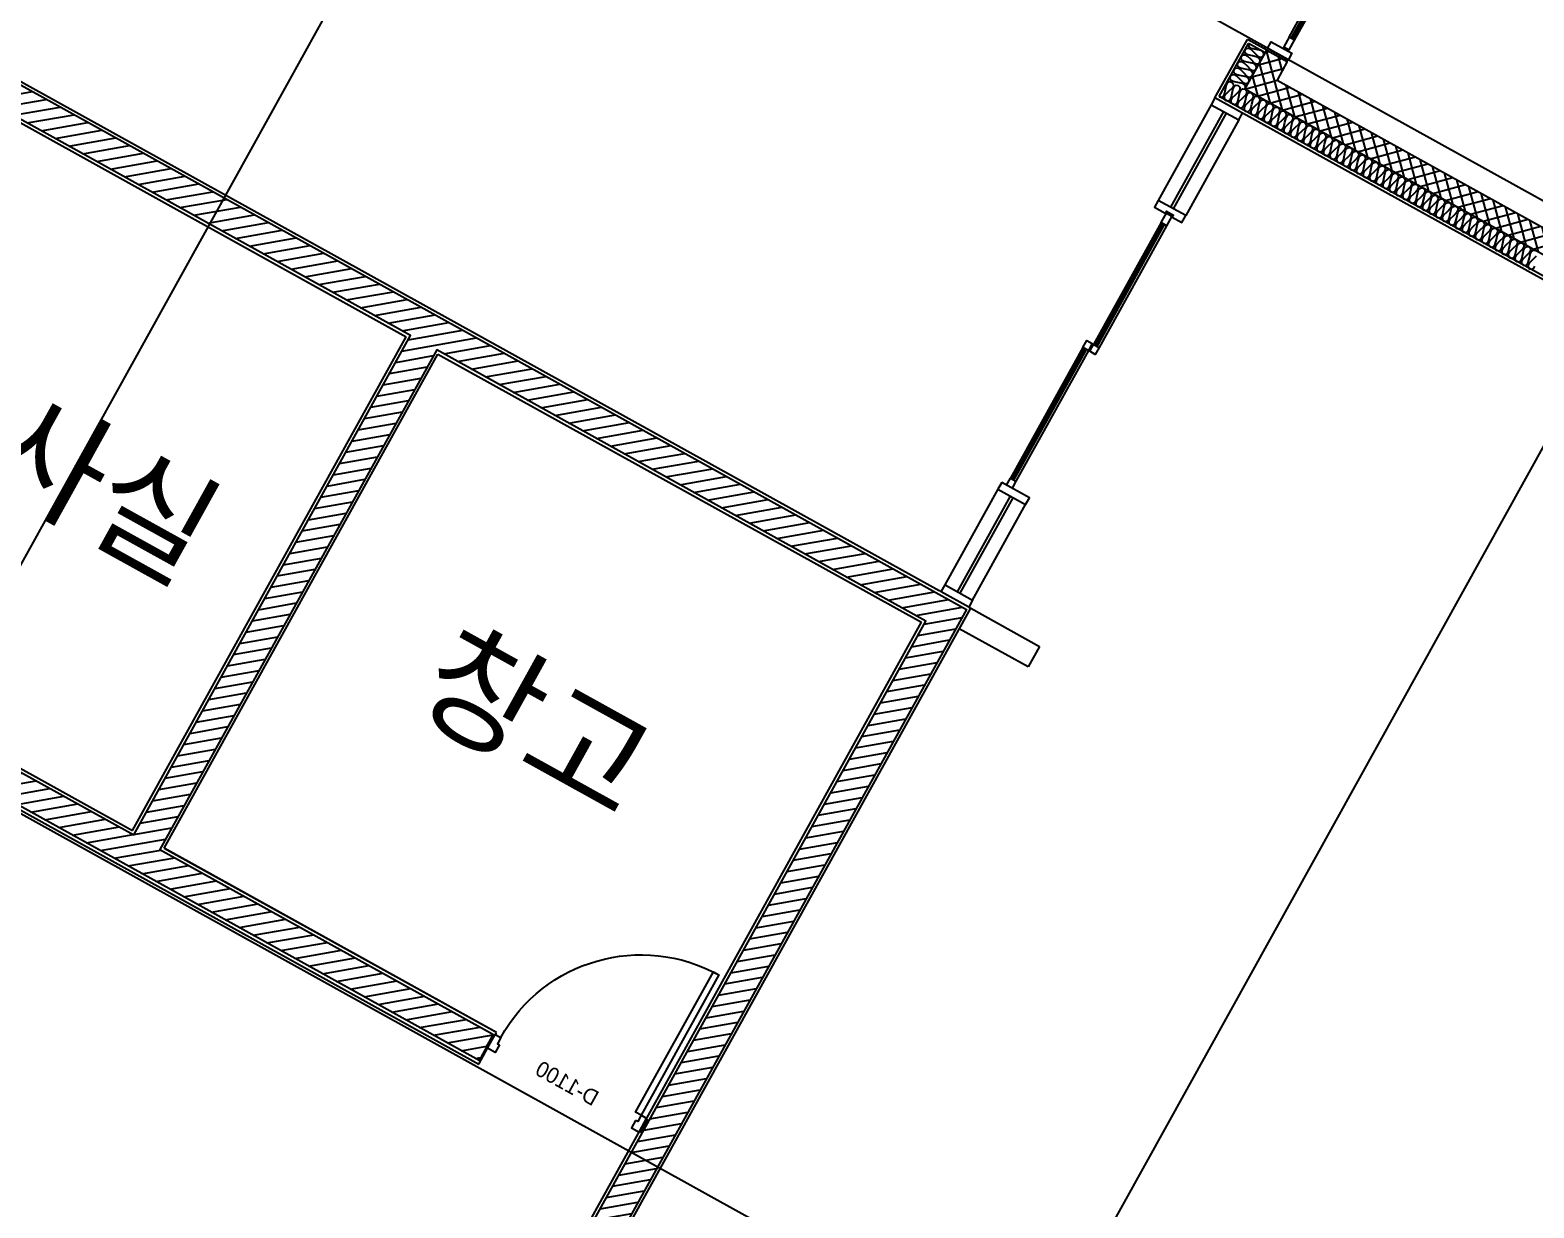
# Model space of a CAD drawing. Header units: millimetres. Extents: x -21000 to 567700, y 435000 to 850800.
# Drawn here: x 271770 to 281329, y 597867 to 605354 of the extents above; entities that cross this region are included whole.
import ezdxf
from ezdxf.enums import TextEntityAlignment as Align
from ezdxf.xclip import XClip

# ---------------------------------------------------------------- set-up
doc = ezdxf.new("R2010")
doc.units = ezdxf.units.MM
doc.header["$LTSCALE"] = 700
doc.header["$XCLIPFRAME"] = 2
doc.linetypes.add('AB_Pbase$0$주차장기둥$0$CEN', pattern=[62, 60, -1, 0, -1])
doc.layers.get('0').update_dxf_attribs({"color": 2})
doc.layers.add('AB_Pbase$0$DEFPOINT', color=247, linetype='Continuous', plot=False)
doc.layers.add('AB_Pbase$0$Defponts', color=161, linetype='Continuous', plot=False)
for name, color, linetype in [('AB_Pbase$0$ELE8', 8, 'Continuous'), ('AB_Pbase$0$ELE9', 9, 'Continuous'), ('AB_Pbase$0$FIN', 6, 'Continuous'), ('AB_Pbase$0$HAT-BR', 5, 'Continuous'), ('AB_Pbase$0$INS', 8, 'Continuous'), ('AB_Pbase$0$WAL', 3, 'Continuous'), ('AB_Pbase$0$WIN', 4, 'Continuous'), ('AB_Pbase$0$WIN1', 1, 'Continuous'), ('AB_Pbase$0$주차장기둥$0$CEN_P', 244, 'AB_Pbase$0$주차장기둥$0$CEN')]:
    doc.layers.add(name, color=color, linetype=linetype)
doc.styles.add('AB_Pbase$0$돋움', font='')
doc.styles.add('AB_Pbase$0$울릉도L', font='')
doc.styles.get('AB_Pbase$0$돋움').set_extended_font_data('Dotum')
doc.styles.get('AB_Pbase$0$울릉도L').set_extended_font_data('Dotum')

# ---------------------------------------------------------------- blocks, each defined once
blk = doc.blocks.new('AB_Pbase$0$주차장기둥$0$cen 2bl 지하')
at = {"layer": 'AB_Pbase$0$주차장기둥$0$CEN_P', "color": 5}
for p, q in [((-31785.7, 68579), (-31785.7, 98983)), ((-23685.7, 66560), (-23685.7, 98983)), ((-119385.7, 93183), (119274.2, 93183)), ((-127185.7, 85083), (119274.2, 85083))]:
    blk.add_line(p, q, dxfattribs=at)
blk = doc.blocks.new('AB_Pbase$0$주차장기둥')
at = {"rotation": 1.99999810188403}
blk.add_blockref('AB_Pbase$0$주차장기둥$0$cen 2bl 지하', (36991.8, -11666.7), dxfattribs=at)
blk = doc.blocks.new('AB_Pbase$0$Door_s_1100')
at = {"layer": 'AB_Pbase$0$Defponts'}
for p, q in [((-10, 0), (-10, 100)), ((1110, 0), (1110, 100))]:
    blk.add_line(p, q, dxfattribs=at)
at = {"layer": 'AB_Pbase$0$WIN'}
for points in [[(40, 100), (80, 100), (80, 1120), (40, 1120)], [(55, 55), (55, 0), (0, 0), (0, 100), (40, 100), (40, 55)], [(1045, 55), (1045, 0), (1100, 0), (1100, 100), (1060, 100), (1060, 55)]]:
    blk.add_lwpolyline(points, close=True, dxfattribs=at)
at = {"layer": 'AB_Pbase$0$WIN1'}
blk.add_arc((40, 100), 1020, 0, 90, dxfattribs=at)
at = {"layer": 'AB_Pbase$0$Defponts', "style": 'AB_Pbase$0$돋움'}
blk.add_text('D-1100', height=100, dxfattribs=at).set_placement((550, 50), align=Align.MIDDLE)
blk = doc.blocks.new('AB_Pbase$0$20160212_34980', base_point=(54476081.4, -70515734.4))
at = {"layer": 'AB_Pbase$0$WIN', "rotation": 125.1554939794611}
blk.add_blockref('AB_Pbase$0$Door_s_1100', (54476081.4, -70515734.4), dxfattribs=at)
blk = doc.blocks.new('AB_Pbase')
at = {"layer": 'AB_Pbase$0$ELE8'}
h = blk.add_hatch(dxfattribs=at)
h.set_pattern_fill('NET', color=256, scale=20, angle=15.182184)
h.paths.add_polyline_path([(273083.7, 576687.4), (271540, 577543.1), (269067.7, 573082.9), (269198.9, 573010.2), (271598.5, 577339.2), (273011, 576556.2)])
h.paths.add_polyline_path([(271036.4, 571991.6), (269969.4, 572583.1), (269896.7, 572451.9), (270963.7, 571860.4)])
h.paths.add_polyline_path([(267533.6, 573933.3), (268338.2, 573487.2), (268265.5, 573356), (267460.8, 573802.1)])
h.paths.add_polyline_path([(265762.5, 574915), (265689.7, 574783.8), (266666.9, 574242.1), (266739.6, 574373.3)])
h.paths.add_polyline_path([(282834.2, 606034.8), (283184, 605840.9), (283169.5, 605814.7), (283344.4, 605717.8), (283358.9, 605743.9), (283971.2, 605404.6), (286695.8, 610320), (286564.6, 610392.7), (286254.3, 609833), (283267.5, 611488.6), (283194.8, 611357.4), (286181.6, 609701.8), (283912.7, 605608.5), (280799.1, 607334.5), (280726.3, 607203.3), (282834.2, 606034.9)])
h.paths.add_polyline_path([(284863.4, 564098.5), (284936.1, 564229.7), (285618.3, 563851.5), (285545.6, 563720.4)])
h.paths.add_polyline_path([(288106.1, 564564.9), (288237.3, 564492.2), (288615.4, 565174.4), (288484.2, 565247.1)])
h.paths.add_polyline_path([(287614.8, 563328), (287687.5, 563459.2), (288859.5, 562809.5), (288786.8, 562678.3)])
h.paths.add_polyline_path([(290056.1, 561894.8), (289924.9, 561967.5), (289110.4, 560498.1), (289241.6, 560425.4)])
h.paths.add_polyline_path([(281687.8, 603760.5), (279492.5, 604977.4), (279630.7, 605226.6), (279761.9, 605153.9), (279696.4, 605035.8), (281760.5, 603891.7), (281687.8, 603760.5)])
h.paths.add_polyline_path([(282125.1, 603518.1), (286585.7, 601045.6), (286658.4, 601176.7), (282197.8, 603649.3), (282125.1, 603518.1)])
h.paths.add_polyline_path([(287197.9, 600706.2), (287270.6, 600837.4), (288119, 600367.1), (274239.1, 575327.1), (274107.9, 575399.8), (274340.4, 575819.3), (273623.2, 576216.8), (273695.9, 576348), (274413.1, 575950.5), (287915.1, 600308.6), (287197.9, 600706.2)])
at = {"layer": 'AB_Pbase$0$HAT-BR'}
h = blk.add_hatch(dxfattribs=at)
h.set_pattern_fill('ANSI31', color=256, scale=20, angle=145)
h.paths.add_polyline_path([(235929.4, 604527.6), (236063.8, 604661.9), (238153, 602571.6), (240063.6, 606018.4), (240229.8, 605926.3), (238280.5, 602409.7), (237010.4, 601140.3), (237826.9, 600323.4), (237692.5, 600189.1), (236741.7, 601140.4), (238029, 602427)])
h.paths.add_polyline_path([(238632.8, 599517.1), (232550.1, 593437.5), (232684.4, 593303.2), (238767.1, 599382.7)])
h.paths.add_polyline_path([(239573, 598576.4), (244422.5, 593724.3), (238339.7, 587644.8), (238205.4, 587779.2), (244153.8, 593724.4), (239438.6, 598442)])
h.paths.add_polyline_path([(253366.3, 576146.8), (254890.9, 574621.3), (254756.5, 574487), (253231.9, 576012.5)], flags=17)
h.paths.add_polyline_path([(246954.3, 581883.1), (245525.6, 580455.2), (245391.3, 580589.5), (246820, 582017.5)])
h.paths.add_polyline_path([(247173.6, 582371), (252407.6, 587602.2), (252541.9, 587467.8), (247308, 582236.6)])
h.paths.add_polyline_path([(260580.1, 582120.7), (261142.4, 583135.1), (260976.2, 583227.2), (260414, 582212.8)], flags=17)
h.paths.add_polyline_path([(263886.9, 576046.1), (264234.4, 575698.5), (264194.3, 575658.4), (265114.4, 575148.5), (265206.5, 575314.6)])
edge = h.paths.add_edge_path()
edge.add_line((263638.9, 581842.7), (261303.6, 583137.2))
edge.add_line((261303.6, 583137.2), (261395.8, 583303.3))
edge.add_line((261395.8, 583303.3), (265930.7, 580789.6))
edge.add_line((265930.7, 580789.6), (269809.1, 587786.6))
edge.add_line((269809.1, 587786.6), (269975.3, 587694.4))
edge.add_line((269975.3, 587694.4), (266096.8, 580697.5))
edge.add_line((266096.8, 580697.5), (266534.1, 580455.1))
edge.add_line((266534.1, 580455.1), (266442, 580288.9))
edge.add_line((266442, 580288.9), (263805.1, 581750.6))
edge.add_line((263638.9, 581842.7), (262485.1, 579761.3))
edge.add_line((263805.1, 581750.6), (261405.4, 577421.6))
edge.add_line((262393, 579595.1), (259935.3, 580957.4))
edge.add_line((262485.1, 579761.3), (259861.3, 581215.7))
edge.add_line((262393, 579595.1), (261239.3, 577513.7))
edge.add_line((259861.3, 581215.7), (259168.1, 579965.2))
edge.add_line((259334.3, 579873.1), (259168.1, 579965.2))
edge.add_line((259935.3, 580957.4), (259334.3, 579873.1))
edge.add_line((261239.3, 577513.7), (258615.4, 578968.1))
edge.add_line((258615.4, 578968.1), (258523.3, 578802))
edge.add_line((258523.3, 578802), (263739.4, 575910.6))
edge.add_line((263739.4, 575910.6), (263879.2, 576050.4))
edge.add_line((263879.2, 576050.4), (261405.4, 577421.6))
edge = h.paths.add_edge_path()
edge.add_line((273761.7, 610263.5), (273411.9, 610457.4))
edge.add_line((273411.9, 610457.4), (273281, 610221.2))
edge.add_line((273281, 610221.2), (271837.9, 611021.2))
edge.add_line((271837.9, 611021.2), (270579.8, 608751.5))
edge.add_line((270579.8, 608751.5), (267899.1, 610237.5))
edge.add_line((267899.1, 610237.5), (268345.1, 611042.1))
edge.add_line((268345.1, 611042.1), (267907.8, 611284.5))
edge.add_line((267907.8, 611284.5), (267461.8, 610479.9))
edge.add_line((267461.8, 610479.9), (264676.1, 612024))
edge.add_line((264676.1, 612024), (266867.4, 615977.3))
edge.add_line((266867.4, 615977.3), (266701.3, 616069.4))
edge.add_line((266701.3, 616069.4), (265295.3, 613533))
edge.add_line((265295.3, 613533), (264945.5, 613726.9))
edge.add_line((264945.5, 613726.9), (264853.4, 613560.7))
edge.add_line((264853.4, 613560.7), (265203.2, 613366.8))
edge.add_line((265203.2, 613366.8), (264417.8, 611949.9))
edge.add_line((264417.8, 611949.9), (276229.5, 605402.6))
edge.add_line((276229.5, 605402.6), (278088.8, 608756.8))
edge.add_line((278088.8, 608756.8), (278565.5, 608492.5))
edge.add_line((278565.5, 608492.5), (278798.2, 608912.4))
edge.add_line((278798.2, 608912.4), (278719.4, 608956))
edge.add_line((278719.4, 608956), (278578.9, 608702.3))
edge.add_line((278578.9, 608702.3), (278093.4, 608971.4))
edge.add_line((278093.4, 608971.4), (278825.5, 610292.1))
edge.add_line((278825.5, 610292.1), (278746.8, 610335.7))
edge.add_line((278746.8, 610335.7), (278092.3, 609155))
edge.add_line((278092.3, 609155), (277414.5, 609530.7))
edge.add_line((277414.5, 609530.7), (277370.8, 609452))
edge.add_line((277370.8, 609452), (278048.7, 609076.3))
edge.add_line((278048.7, 609076.3), (276155.5, 605660.9))
edge.add_line((276155.5, 605660.9), (275027.2, 606286.3))
edge.add_line((275027.2, 606286.3), (275473.2, 607090.9))
edge.add_line((275473.2, 607090.9), (275394.5, 607134.6))
edge.add_line((275394.5, 607134.6), (274948.5, 606329.9))
edge.add_line((274948.5, 606329.9), (274668.6, 606485.1))
edge.add_line((274668.6, 606485.1), (275114.6, 607289.7))
edge.add_line((275114.6, 607289.7), (275035.9, 607333.3))
edge.add_line((275035.9, 607333.3), (274589.9, 606528.7))
edge.add_line((274589.9, 606528.7), (270746, 608659.4))
edge.add_line((270746, 608659.4), (271911.9, 610762.9))
edge.add_line((271911.9, 610762.9), (273538.7, 609861.1))
edge.add_line((273538.7, 609861.1), (273766.6, 610272.2))
h.paths.add_polyline_path([(249823.9, 630123.9), (248214.6, 631015.9), (248122.5, 630849.7), (249731.8, 629957.7)])
h.paths.add_polyline_path([(264448.6, 621462.8), (264706.6, 621319.7), (264798.7, 621485.9), (263959.1, 621951.3), (263866.9, 621785.1), (264282.4, 621554.9), (263271.6, 619731.3), (263437.7, 619639.2)])
h.paths.add_polyline_path([(269499.6, 619034.5), (268660, 619499.9), (268567.9, 619333.7), (269048.9, 619067.1), (267972.6, 617125.4), (268138.8, 617033.3), (269215.1, 618975), (269407.5, 618868.3)])
h.paths.add_polyline_path([(278950.9, 618872.1), (277573.4, 619635.6), (275440.2, 615787.3), (272265.3, 617547.2), (272173.2, 617381), (274499.7, 616091.4), (273527.6, 614337.8), (273693.8, 614245.7), (274665.9, 615999.3), (276004, 615257.5), (276166.4, 615550.5), (275676.7, 615822), (277647.4, 619377.4), (278858.8, 618705.9)])
h.paths.add_polyline_path([(271683.5, 616497.6), (271517.4, 616589.7), (270492, 614739.9), (270658.2, 614647.8)])
h.paths.add_polyline_path([(266121, 619581), (265095.6, 617731.2), (264929.4, 617823.3), (265954.8, 619673.1)])
h.paths.add_polyline_path([(264405.1, 617124.9), (264497.2, 617291.1), (264296.1, 617402.6), (264203.9, 617236.4)])
edge = h.paths.add_edge_path()
edge.add_line((261140, 623342.4), (261232.1, 623508.6))
edge.add_line((261232.1, 623508.6), (257484.4, 625586))
edge.add_line((257484.4, 625586), (257392.3, 625419.8))
edge.add_line((257392.3, 625419.8), (258756.7, 624663.5))
edge.add_line((258756.7, 624663.5), (257030.8, 621549.9))
edge.add_line((257030.8, 621549.9), (255666.4, 622306.2))
edge.add_line((255666.4, 622306.2), (255622.7, 622227.5))
edge.add_line((255622.7, 622227.5), (256987.1, 621471.2))
edge.add_line((256987.1, 621471.2), (256735, 621016.4))
edge.add_line((256735, 621016.4), (256813.8, 620972.7))
edge.add_line((256813.8, 620972.7), (258835.4, 624619.9))
edge.add_line((258835.4, 624619.9), (261140, 623342.4))
h.paths.add_polyline_path([(252295.3, 623557.4), (252251.7, 623478.7), (252800.5, 623174.5), (252844.1, 623253.2)], flags=17)
h.paths.add_polyline_path([(278024, 614023.5), (278741.6, 615317.9), (277798.7, 613617.1), (277877.5, 613573.4), (278119.7, 614010.5), (279335.4, 613336.6), (279379.1, 613415.3), (278163.4, 614089.2), (278820.3, 615274.3), (278741.6, 615317.9)])
h.paths.add_polyline_path([(276999.8, 611990.1), (277047.9, 611963.4), (276926.7, 611744.8), (276799.9, 611815.1), (277163.5, 612471), (277242.2, 612427.4)], flags=17)
h.paths.add_polyline_path([(275349.5, 612653.4), (275456.1, 612845.8), (275766.5, 612673.7), (275659.8, 612481.3)], flags=17)
h.paths.add_polyline_path([(274915.1, 612859.8), (274748.9, 612952), (274506.5, 612514.6), (274672.7, 612422.5)], flags=17)
h.paths.add_polyline_path([(279024.5, 610867.8), (280144.5, 612888.1), (280223.2, 612844.5), (279103.3, 610824.1)])
h.paths.add_polyline_path([(279601.8, 610547.8), (280721.7, 612568.2), (280800.4, 612524.5), (279680.5, 610504.2)])
edge = h.paths.add_edge_path()
edge.add_line((268115.9, 579441.1), (268710.6, 579111.4))
edge.add_line((268710.6, 579111.4), (268676.7, 579050.2))
edge.add_line((268676.7, 579050.2), (271436.1, 577520.6))
edge.add_line((271436.1, 577520.6), (271470, 577581.9))
edge.add_line((271470, 577581.9), (271528.2, 577686.8))
edge.add_line((271528.2, 577686.8), (268174.1, 579546.1))
edge.add_line((268174.1, 579546.1), (268115.9, 579441.1))
h.paths.add_polyline_path([(252546, 576288.4), (251117.3, 574860.5), (254615.6, 571360.4), (257807.1, 577118), (257640.9, 577210.2), (255736.8, 573775), (255682.7, 573829.2), (255548.3, 573694.9), (255641, 573602.1), (254521.2, 571582.1), (251315.3, 574789.7), (252680.4, 576154.1)])
h.paths.add_polyline_path([(254748.7, 622094.5), (254457.8, 621569.8), (254624, 621477.7), (254914.9, 622002.4)], flags=17)
h.paths.add_polyline_path([(260390.1, 620339.5), (260224, 620431.6), (261377.8, 622513.2), (261544, 622421.1)])
h.paths.add_polyline_path([(246694.2, 601788.4), (244262.8, 603136.2), (244354.9, 603302.4), (246786.3, 601954.6)])
h.paths.add_polyline_path([(264513.8, 616681.6), (263362.4, 614604.4), (263948.4, 614279.6), (263856.3, 614113.4), (262500.6, 614864.9), (262592.7, 615031.1), (263196.2, 614696.5), (264347.6, 616773.8)])
h.paths.add_polyline_path([(251505.8, 616203), (251413.7, 616036.9), (267384.3, 607184.2), (267476.4, 607350.4)])
h.paths.add_polyline_path([(271057.7, 605148), (274188.8, 603412.4), (272429, 600237.5), (270189.9, 601478.7), (270097.8, 601312.5), (274624, 598803.6), (274716.1, 598969.8), (272595.1, 600145.4), (274355, 603320.3), (277464.3, 601596.8), (270405.5, 588862.3), (265870.5, 591376.1), (265778.4, 591209.9), (270479.5, 588604), (277722.6, 601670.9), (271149.8, 605314.2)])
h.paths.add_polyline_path([(255481.8, 630440.5), (255389.7, 630274.4), (255792, 630051.4), (254296.4, 627353.1), (254375.1, 627309.5), (255870.8, 630007.7), (258726.4, 628424.8), (257230.8, 625726.6), (257396.9, 625634.5), (258984.7, 628498.9)])
h.paths.add_polyline_path([(252754.7, 624571.9), (253714.6, 626303.6), (253793.4, 626260), (252833.4, 624528.2)])
h.paths.add_polyline_path([(271454, 617733.9), (271546.1, 617900.1), (271143.9, 618123.1), (271051.8, 617956.9)])
h.paths.add_polyline_path([(274129.6, 612597.8), (274173.2, 612676.5), (272975, 613340.7), (272679.2, 612807.2), (272845.4, 612715.1), (273097.5, 613169.9)], flags=17)
h.paths.add_polyline_path([(261119, 615848), (261285.2, 615755.9), (262691.1, 618292.3), (262525, 618384.4)])
h.paths.add_polyline_path([(261302.7, 615746.2), (261210.6, 615580), (261503.6, 615417.6), (261595.7, 615583.7)], flags=17)
h.paths.add_polyline_path([(260779.6, 615235.7), (260945.8, 615143.6), (260407.7, 614172.8), (247559.5, 621294.6), (247428.3, 621367.4), (245110.6, 622652.1), (245202.7, 622818.3), (246042.3, 622352.9), (246488.4, 623157.5), (246654.5, 623065.4), (246208.5, 622260.8), (248062.7, 621233), (249400.8, 623646.9), (248952.5, 623895.4), (248996.2, 623974.1), (249984.5, 623426.3), (249940.9, 623347.5), (249479.5, 623603.3), (248141.4, 621189.3), (250017.5, 620149.4), (251359.6, 622570.7), (250948.5, 622798.5), (250988.1, 622869.9), (251939.3, 622342.7), (251895.6, 622264), (251434.3, 622519.7), (250096.2, 620105.8), (252811.9, 618600.4), (253257.9, 619405.1), (253336.6, 619361.5), (252890.6, 618556.8), (253257.9, 618353.2), (254159.7, 619980), (253792.3, 620183.6), (253676, 619973.7), (253597.3, 620017.3), (253905.1, 620572.7), (254071.3, 620480.6), (253971.9, 620301.3), (254627.9, 619937.7), (254535.8, 619771.5), (254238.4, 619936.4), (253336.7, 618309.6), (254613.6, 617601.7), (255607.5, 619394.7), (255773.6, 619302.6), (254779.8, 617509.6), (260333.6, 614431.1)])
h.paths.add_polyline_path([(251257.3, 624727.3), (251091.2, 624819.4), (250887.5, 624452.1), (248071, 626013.3), (247978.9, 625847.1), (247979.1, 625847), (246827.7, 623769.8), (246993.9, 623677.6), (248145.3, 625754.9), (251552, 623866.5), (251644.1, 624032.7), (251053.7, 624359.9)])
h.paths.add_polyline_path([(239278.8, 608614.4), (239444.9, 608522.3), (239503.1, 608627.2), (240058.5, 608319.4), (240150.6, 608485.5), (239595.2, 608793.4), (239937, 609410), (239416.6, 609698.5), (239373, 609619.7), (239727.2, 609423.4)], flags=17)
h.paths.add_polyline_path([(249096, 617321.6), (249188.1, 617487.8), (246328.1, 619073.1), (246196.9, 619145.8), (244727.6, 619960.3), (244635.4, 619794.1)])
h.paths.add_polyline_path([(244912.1, 609773.6), (245004.2, 609939.8), (238523.3, 613532.3), (235245.5, 607619), (234042, 606416.1), (235434.6, 605022.7), (235569, 605157.1), (234240, 606486.8), (235318, 607564.2), (236122.2, 609014.9), (238706.7, 607582.3), (238270.4, 606795.2), (238991.9, 606395.2), (239084, 606561.4), (238528.6, 606869.2), (239047.4, 607805.1), (238881.2, 607897.2), (238798.8, 607748.5), (238357.1, 607993.3), (239086.7, 609309.6), (239008, 609353.3), (238278.4, 608037), (236214.3, 609181.1), (238509.9, 613322.4), (242795.5, 610946.9), (241038.1, 607776.4), (241204.2, 607684.3), (242961.7, 610854.8)])
h.paths.add_polyline_path([(254770.9, 631457.8), (254937, 631365.6), (255145.7, 631742.1), (254979.5, 631834.2)])
h.paths.add_polyline_path([(254539.5, 630648.5), (254373.3, 630740.6), (254143, 630325.1), (253548.3, 630654.8), (253504.7, 630576.1), (254099.4, 630246.4), (253042.5, 628339.7), (251765.6, 629047.6), (252822.5, 630954.2), (252848.7, 630939.7), (252892.3, 631018.4), (252787.4, 631076.6), (251686.9, 629091.2), (250436.1, 629784.5), (250344, 629618.3), (251594.7, 628925), (250494.2, 626939.6), (250599.2, 626881.5), (250642.8, 626960.2), (250616.6, 626974.7), (251673.5, 628881.4), (252950.4, 628173.6), (251893.5, 626266.9), (251298.8, 626596.6), (251255.1, 626517.9), (251849.9, 626188.2), (251488.7, 625536.6), (251654.9, 625444.5)])
at = {"layer": 'AB_Pbase$0$ELE9'}
for p, q in [((279772.9, 605307.9), (280235.9, 606143.1)), ((279807.9, 605288.5), (280270.9, 606123.7)), ((279277.9, 604879.1), (278941, 604271.2)), ((279452.9, 604782.1), (279115.9, 604174.2)), ((278959.4, 604129.5), (278530.3, 603355.5)), ((278994.4, 604110.1), (278565.3, 603336.1)), ((278462.4, 603336), (278001.8, 602505.1)), ((278497.3, 603316.6), (278036.8, 602485.7)), ((277586, 601826.6), (277922.9, 602434.5)), ((277760.9, 601729.7), (278097.8, 602337.5))]:
    blk.add_line(p, q, dxfattribs=at)
at = {"layer": 'AB_Pbase$0$FIN'}
for p, q in [((271159.5, 605331.7), (277548.6, 601790.2)), ((279302.2, 604922.8), (279508.2, 605294.5)), ((279630.7, 605226.6), (279508.2, 605294.5)), ((279329.4, 604930.6), (279516, 605267.3)), ((279621, 605209.1), (279516, 605267.3)), ((271030.5, 605140.2), (274161.6, 603404.6)), ((287724.8, 600254.1), (279302.2, 604922.8)), ((287752, 600261.9), (279329.4, 604930.6)), ((272421.2, 600264.7), (274161.6, 603404.6)), ((272622.3, 600153.2), (274362.8, 603293.1)), ((274362.8, 603293.1), (277437.1, 601589)), ((277548.6, 601790.2), (277561.7, 601782.9)), ((270487.3, 588576.9), (277749.8, 601678.7)), ((277736.6, 601685.9), (277749.8, 601678.7)), ((270397.7, 588889.5), (277437.1, 601589)), ((270199.6, 601496.2), (272421.2, 600264.7)), ((270088.1, 601295), (274623, 598781.2)), ((274734.5, 598982.4), (272622.3, 600153.2)), ((272622.3, 600153.2), (274725.8, 598987.3)), ((274727.3, 598969.3), (274734.5, 598982.4)), ((274623, 598781.2), (274678.8, 598881.8))]:
    blk.add_line(p, q, dxfattribs=at)
at = {"layer": 'AB_Pbase$0$INS'}
for points in [[(279494.4, 604980.9), (279496.6, 604994.7), (279490.2, 605007.9), (279478.7, 605014.3), (279448.1, 605021), (279417.5, 605027.6), (279405.9, 605034), (279398.9, 605046.1), (279401.1, 605060), (279411.7, 605069.2), (279426.3, 605070.8), (279437.8, 605064.4), (279459.7, 605042), (279481.6, 605019.5), (279493.1, 605013.1), (279507.1, 605013.6), (279517.7, 605022.8), (279519.9, 605036.7), (279513.5, 605049.9), (279501.9, 605056.3), (279471.3, 605062.9), (279440.7, 605069.6), (279429.2, 605076), (279422.2, 605088.1), (279424.4, 605102), (279435, 605111.2), (279449.6, 605112.7), (279461.1, 605106.4), (279483, 605083.9), (279504.9, 605061.5), (279516.4, 605055.1), (279530.4, 605055.6), (279541, 605064.8), (279543.2, 605078.7), (279536.8, 605091.9), (279525.2, 605098.3), (279494.6, 605104.9), (279464, 605111.6), (279452.5, 605118), (279445.5, 605130.1), (279447.7, 605144), (279458.3, 605153.2), (279472.8, 605154.7), (279484.4, 605148.3), (279506.3, 605125.9), (279528.1, 605103.5), (279539.7, 605097.1), (279553.7, 605097.6), (279564.3, 605106.8), (279566.5, 605120.7), (279560, 605133.8), (279548.5, 605140.2), (279517.9, 605146.9), (279487.3, 605153.6), (279475.7, 605160), (279468.7, 605172.1), (279470.9, 605186), (279481.5, 605195.2), (279496.1, 605196.7), (279507.6, 605190.3), (279529.5, 605167.9), (279551.4, 605145.5), (279562.9, 605139.1), (279576.9, 605139.6), (279587.5, 605148.8), (279589.7, 605162.7), (279583.3, 605175.8), (279571.8, 605182.2), (279541.2, 605188.9), (279510.6, 605195.6), (279499, 605202), (279492, 605214.1), (279494.2, 605227.9), (279504.8, 605237.2), (279519.4, 605238.7), (279530.9, 605232.3), (279552.8, 605209.9), (279574.7, 605187.5), (279586.2, 605181.1), (279600.2, 605181.5), (279610.8, 605190.8), (279613, 605204.6), (279606.6, 605217.8), (279595, 605224.2), (279564.4, 605230.9), (279533.8, 605237.5), (279522.3, 605243.9), (279515.3, 605256.1), (279517, 605266.8)], [(279329.2, 604930.2), (279343, 604928), (279356.2, 604934.4), (279362.6, 604946), (279369.3, 604976.6), (279375.9, 605007.2), (279382.3, 605018.7), (279394.5, 605025.7), (279408.3, 605023.5), (279417.6, 605012.9), (279419.1, 604998.4), (279412.7, 604986.8), (279390.3, 604964.9), (279367.9, 604943.1), (279361.5, 604931.5), (279361.9, 604917.5), (279371.2, 604906.9), (279385, 604904.7), (279398.2, 604911.2), (279404.6, 604922.7), (279411.3, 604953.3), (279417.9, 604983.9), (279424.3, 604995.5), (279436.4, 605002.5), (279450.3, 605000.3), (279459.5, 604989.7), (279461.1, 604975.1), (279454.7, 604963.6), (279432.3, 604941.7), (279409.8, 604919.8), (279403.4, 604908.3), (279403.9, 604894.3), (279413.1, 604883.7), (279427, 604881.5), (279440.2, 604887.9), (279446.6, 604899.4), (279453.2, 604930), (279459.9, 604960.6), (279466.3, 604972.2), (279478.4, 604979.2), (279492.3, 604977), (279501.5, 604966.4), (279503, 604951.8), (279496.6, 604940.3), (279474.2, 604918.4), (279451.8, 604896.5), (279445.4, 604885), (279445.9, 604871), (279455.1, 604860.4), (279469, 604858.2), (279482.2, 604864.6), (279488.6, 604876.2), (279495.2, 604906.8), (279501.9, 604937.4), (279508.3, 604948.9), (279520.4, 604955.9), (279534.3, 604953.7), (279543.5, 604943.1), (279545, 604928.6), (279538.6, 604917), (279516.2, 604895.1), (279493.8, 604873.3), (279487.4, 604861.7), (279487.9, 604847.7), (279497.1, 604837.1), (279511, 604834.9), (279524.1, 604841.4), (279530.5, 604852.9), (279537.2, 604883.5), (279543.9, 604914.1), (279550.3, 604925.7), (279562.4, 604932.7), (279576.3, 604930.5), (279585.5, 604919.9), (279587, 604905.3), (279580.6, 604893.7), (279558.2, 604871.9), (279535.8, 604850), (279529.4, 604838.5), (279529.9, 604824.5), (279539.1, 604813.9), (279553, 604811.7), (279566.1, 604818.1), (279572.5, 604829.6), (279579.2, 604860.2), (279585.9, 604890.8), (279592.3, 604902.4), (279604.4, 604909.4), (279618.2, 604907.2), (279627.5, 604896.6), (279629, 604882), (279622.6, 604870.5), (279600.2, 604848.6), (279577.8, 604826.7), (279571.4, 604815.2), (279571.8, 604801.2), (279581.1, 604790.6), (279594.9, 604788.4), (279608.1, 604794.8), (279614.5, 604806.4), (279621.2, 604837), (279627.8, 604867.6), (279634.2, 604879.1), (279646.4, 604886.1), (279660.2, 604883.9), (279669.4, 604873.3), (279671, 604858.8), (279664.6, 604847.2), (279642.2, 604825.3), (279619.7, 604803.5), (279613.4, 604791.9), (279613.8, 604777.9), (279623, 604767.3), (279636.9, 604765.1), (279650.1, 604771.6), (279656.5, 604783.1), (279663.2, 604813.7), (279669.8, 604844.3), (279676.2, 604855.8), (279688.3, 604862.9), (279702.2, 604860.7), (279711.4, 604850.1), (279713, 604835.5), (279706.6, 604823.9), (279684.1, 604802.1), (279661.7, 604780.2), (279655.3, 604768.6), (279655.8, 604754.7), (279665, 604744.1), (279678.9, 604741.9), (279692.1, 604748.3), (279698.5, 604759.8), (279705.1, 604790.4), (279711.8, 604821), (279718.2, 604832.6), (279730.3, 604839.6), (279744.2, 604837.4), (279753.4, 604826.8), (279754.9, 604812.2), (279748.5, 604800.7), (279726.1, 604778.8), (279703.7, 604756.9), (279697.3, 604745.4), (279697.8, 604731.4), (279707, 604720.8), (279720.9, 604718.6), (279734.1, 604725), (279740.4, 604736.6), (279747.1, 604767.2), (279753.8, 604797.8), (279760.2, 604809.3), (279772.3, 604816.3), (279786.2, 604814.1), (279795.4, 604803.5), (279796.9, 604788.9), (279790.5, 604777.4), (279768.1, 604755.5), (279745.7, 604733.7), (279739.3, 604722.1), (279739.8, 604708.1), (279749, 604697.5), (279762.9, 604695.3), (279776, 604701.7), (279782.4, 604713.3), (279789.1, 604743.9), (279795.8, 604774.5), (279802.2, 604786), (279814.3, 604793), (279828.2, 604790.8), (279837.4, 604780.2), (279838.9, 604765.7), (279832.5, 604754.1), (279810.1, 604732.3), (279787.7, 604710.4), (279781.3, 604698.8), (279781.8, 604684.9), (279791, 604674.3), (279804.9, 604672.1), (279818, 604678.5), (279824.4, 604690), (279831.1, 604720.6), (279837.8, 604751.2), (279844.2, 604762.8), (279856.3, 604769.8), (279870.1, 604767.6), (279879.4, 604757), (279880.9, 604742.4), (279874.5, 604730.9), (279852.1, 604709), (279829.7, 604687.1), (279823.3, 604675.6), (279823.7, 604661.6), (279833, 604651), (279846.8, 604648.8), (279860, 604655.2), (279866.4, 604666.8), (279873.1, 604697.4), (279879.7, 604728), (279886.1, 604739.5), (279898.3, 604746.5), (279912.1, 604744.3), (279921.3, 604733.7), (279922.9, 604719.1), (279916.5, 604707.6), (279894.1, 604685.7), (279871.6, 604663.8), (279865.2, 604652.3), (279865.7, 604638.3), (279874.9, 604627.7), (279888.8, 604625.5), (279902, 604631.9), (279908.4, 604643.5), (279915.1, 604674.1), (279921.7, 604704.7), (279928.1, 604716.2), (279940.2, 604723.2), (279954.1, 604721), (279963.3, 604710.4), (279964.9, 604695.9), (279958.5, 604684.3), (279936, 604662.5), (279913.6, 604640.6), (279907.2, 604629), (279907.7, 604615), (279916.9, 604604.4), (279930.8, 604602.2), (279944, 604608.7), (279950.4, 604620.2), (279957, 604650.8), (279963.7, 604681.4), (279970.1, 604693), (279982.2, 604700), (279996.1, 604697.8), (280005.3, 604687.2), (280006.8, 604672.6), (280000.4, 604661.1), (279978, 604639.2), (279955.6, 604617.3), (279949.2, 604605.8), (279949.7, 604591.8), (279958.9, 604581.2), (279972.8, 604579), (279985.9, 604585.4), (279992.3, 604596.9), (279999, 604627.5), (280005.7, 604658.2), (280012.1, 604669.7), (280024.2, 604676.7), (280038.1, 604674.5), (280047.3, 604663.9), (280048.8, 604649.3), (280042.4, 604637.8), (280020, 604615.9), (279997.6, 604594), (279991.2, 604582.5), (279991.7, 604568.5), (280000.9, 604557.9), (280014.8, 604555.7), (280027.9, 604562.1), (280034.3, 604573.7), (280041, 604604.3), (280047.7, 604634.9), (280054.1, 604646.4), (280066.2, 604653.4), (280080.1, 604651.2), (280089.3, 604640.6), (280090.8, 604626.1), (280084.4, 604614.5), (280062, 604592.6), (280039.6, 604570.8), (280033.2, 604559.2), (280033.7, 604545.2), (280042.9, 604534.6), (280056.7, 604532.4), (280069.9, 604538.9), (280076.3, 604550.4), (280083, 604581), (280089.7, 604611.6), (280096.1, 604623.2), (280108.2, 604630.2), (280122, 604628), (280131.3, 604617.4), (280132.8, 604602.8), (280126.4, 604591.3), (280104, 604569.4), (280081.6, 604547.5), (280075.2, 604536), (280075.6, 604522), (280084.9, 604511.4), (280098.7, 604509.2), (280111.9, 604515.6), (280118.3, 604527.1), (280125, 604557.7), (280131.6, 604588.3), (280138, 604599.9), (280150.2, 604606.9), (280164, 604604.7), (280173.2, 604594.1), (280174.8, 604579.5), (280168.4, 604568), (280146, 604546.1), (280123.5, 604524.2), (280117.1, 604512.7), (280117.6, 604498.7), (280126.8, 604488.1), (280140.7, 604485.9), (280153.9, 604492.3), (280160.3, 604503.9), (280166.9, 604534.5), (280173.6, 604565.1), (280180, 604576.6), (280192.1, 604583.6), (280206, 604581.4), (280215.2, 604570.8), (280216.8, 604556.3), (280210.4, 604544.7), (280187.9, 604522.8), (280165.5, 604501), (280159.1, 604489.4), (280159.6, 604475.4), (280168.8, 604464.8), (280182.7, 604462.6), (280195.9, 604469.1), (280202.3, 604480.6), (280208.9, 604511.2), (280215.6, 604541.8), (280222, 604553.4), (280234.1, 604560.4), (280248, 604558.2), (280257.2, 604547.6), (280258.7, 604533), (280252.3, 604521.4), (280229.9, 604499.6), (280207.5, 604477.7), (280201.1, 604466.1), (280201.6, 604452.2), (280210.8, 604441.6), (280224.7, 604439.4), (280237.8, 604445.8), (280244.2, 604457.3), (280250.9, 604487.9), (280257.6, 604518.5), (280264, 604530.1), (280276.1, 604537.1), (280290, 604534.9), (280299.2, 604524.3), (280300.7, 604509.7), (280294.3, 604498.2), (280271.9, 604476.3), (280249.5, 604454.4), (280243.1, 604442.9), (280243.6, 604428.9), (280252.8, 604418.3), (280266.7, 604416.1), (280279.8, 604422.5), (280286.2, 604434.1), (280292.9, 604464.7), (280299.6, 604495.3), (280306, 604506.8), (280318.1, 604513.8), (280332, 604511.6), (280341.2, 604501), (280342.7, 604486.5), (280336.3, 604474.9), (280313.9, 604453), (280291.5, 604431.2), (280285.1, 604419.6), (280285.6, 604405.6), (280294.8, 604395), (280308.6, 604392.8), (280321.8, 604399.2), (280328.2, 604410.8), (280334.9, 604441.4), (280341.6, 604472), (280347.9, 604483.5), (280360.1, 604490.5), (280373.9, 604488.3), (280383.2, 604477.8), (280384.7, 604463.2), (280378.3, 604451.6), (280355.9, 604429.8), (280333.5, 604407.9), (280327.1, 604396.3), (280327.5, 604382.4), (280336.8, 604371.8), (280350.6, 604369.6), (280363.8, 604376), (280370.2, 604387.5), (280376.9, 604418.1), (280383.5, 604448.7), (280389.9, 604460.3), (280402, 604467.3), (280415.9, 604465.1), (280425.1, 604454.5), (280426.7, 604439.9), (280420.3, 604428.4), (280397.9, 604406.5), (280375.4, 604384.6), (280369, 604373.1), (280369.5, 604359.1), (280378.7, 604348.5), (280392.6, 604346.3), (280405.8, 604352.7), (280412.2, 604364.3), (280418.8, 604394.9), (280425.5, 604425.5), (280431.9, 604437), (280444, 604444), (280457.9, 604441.8), (280467.1, 604431.2), (280468.7, 604416.6), (280462.3, 604405.1), (280439.8, 604383.2), (280417.4, 604361.3), (280411, 604349.8), (280411.5, 604335.8), (280420.7, 604325.2), (280434.6, 604323), (280447.8, 604329.4), (280454.2, 604341), (280460.8, 604371.6), (280467.5, 604402.2), (280473.9, 604413.7), (280486, 604420.7), (280499.9, 604418.5), (280509.1, 604407.9), (280510.6, 604393.4), (280504.2, 604381.8), (280481.8, 604360), (280459.4, 604338.1), (280453, 604326.5), (280453.5, 604312.5), (280462.7, 604301.9), (280476.6, 604299.7), (280489.7, 604306.2), (280496.1, 604317.7), (280502.8, 604348.3), (280509.5, 604378.9), (280515.9, 604390.5), (280528, 604397.5), (280541.9, 604395.3), (280551.1, 604384.7), (280552.6, 604370.1), (280546.2, 604358.6), (280523.8, 604336.7), (280501.4, 604314.8), (280495, 604303.3), (280495.5, 604289.3), (280504.7, 604278.7), (280518.6, 604276.5), (280531.7, 604282.9), (280538.1, 604294.4), (280544.8, 604325.1), (280551.5, 604355.7), (280557.9, 604367.2), (280570, 604374.2), (280583.9, 604372), (280593.1, 604361.4), (280594.6, 604346.8), (280588.2, 604335.3), (280565.8, 604313.4), (280543.4, 604291.5), (280537, 604280), (280537.5, 604266), (280546.7, 604255.4), (280560.5, 604253.2), (280573.7, 604259.6), (280580.1, 604271.2), (280586.8, 604301.8), (280593.4, 604332.4), (280599.8, 604343.9), (280612, 604350.9), (280625.8, 604348.7), (280635.1, 604338.1), (280636.6, 604323.6), (280630.2, 604312), (280607.8, 604290.1), (280585.4, 604268.3), (280579, 604256.7), (280579.4, 604242.7), (280588.7, 604232.1), (280602.5, 604229.9), (280615.7, 604236.4), (280622.1, 604247.9), (280628.8, 604278.5), (280635.4, 604309.1), (280641.8, 604320.7), (280653.9, 604327.7), (280667.8, 604325.5), (280677, 604314.9), (280678.6, 604300.3), (280672.2, 604288.8), (280649.8, 604266.9), (280627.3, 604245), (280620.9, 604233.5), (280621.4, 604219.5), (280630.6, 604208.9), (280644.5, 604206.7), (280657.7, 604213.1), (280664.1, 604224.6), (280670.7, 604255.2), (280677.4, 604285.8), (280683.8, 604297.4), (280695.9, 604304.4), (280709.8, 604302.2), (280719, 604291.6), (280720.5, 604277), (280714.1, 604265.5), (280691.7, 604243.6), (280669.3, 604221.7), (280662.9, 604210.2), (280663.4, 604196.2), (280672.6, 604185.6), (280686.5, 604183.4), (280699.7, 604189.8), (280706.1, 604201.4), (280712.7, 604232), (280719.4, 604262.6), (280725.8, 604274.1), (280737.9, 604281.1), (280751.8, 604278.9), (280761, 604268.3), (280762.5, 604253.8), (280756.1, 604242.2), (280733.7, 604220.3), (280711.3, 604198.5), (280704.9, 604186.9), (280705.4, 604172.9), (280714.6, 604162.3), (280728.5, 604160.1), (280741.6, 604166.6), (280748, 604178.1), (280754.7, 604208.7), (280761.4, 604239.3), (280767.8, 604250.9), (280779.9, 604257.9), (280793.8, 604255.7), (280803, 604245.1), (280804.5, 604230.5), (280798.1, 604218.9), (280775.7, 604197.1), (280753.3, 604175.2), (280746.9, 604163.6), (280747.4, 604149.7), (280756.6, 604139.1), (280770.5, 604136.9), (280783.6, 604143.3), (280790, 604154.8), (280796.7, 604185.4), (280803.4, 604216), (280809.8, 604227.6), (280821.9, 604234.6), (280835.7, 604232.4), (280845, 604221.8), (280846.5, 604207.2), (280840.1, 604195.7), (280817.7, 604173.8), (280795.3, 604151.9), (280788.9, 604140.4), (280789.3, 604126.4), (280798.6, 604115.8), (280812.4, 604113.6), (280825.6, 604120), (280832, 604131.6), (280838.7, 604162.2), (280845.3, 604192.8), (280851.7, 604204.3), (280863.9, 604211.3), (280877.7, 604209.1), (280886.9, 604198.5), (280888.5, 604184), (280882.1, 604172.4), (280859.7, 604150.5), (280837.2, 604128.7), (280830.8, 604117.1), (280831.3, 604103.1), (280840.5, 604092.5), (280854.4, 604090.3), (280867.6, 604096.8), (280874, 604108.3), (280880.7, 604138.9), (280887.3, 604169.5), (280893.7, 604181), (280905.8, 604188.1), (280919.7, 604185.8), (280928.9, 604175.3), (280930.5, 604160.7), (280924.1, 604149.1), (280901.6, 604127.3), (280879.2, 604105.4), (280872.8, 604093.8), (280873.3, 604079.9), (280882.5, 604069.3), (280896.4, 604067.1), (280909.6, 604073.5), (280916, 604085), (280922.6, 604115.6), (280929.3, 604146.2), (280935.7, 604157.8), (280947.8, 604164.8), (280961.7, 604162.6), (280970.9, 604152), (280972.4, 604137.4), (280966, 604125.9), (280943.6, 604104), (280921.2, 604082.1), (280914.8, 604070.6), (280915.3, 604056.6), (280924.5, 604046), (280938.4, 604043.8), (280951.6, 604050.2), (280957.9, 604061.8), (280964.6, 604092.4), (280971.3, 604123), (280977.7, 604134.5), (280989.8, 604141.5), (281003.7, 604139.3), (281012.9, 604128.7), (281014.4, 604114.1), (281008, 604102.6), (280985.6, 604080.7), (280963.2, 604058.8), (280956.8, 604047.3), (280957.3, 604033.3), (280966.5, 604022.7), (280980.4, 604020.5), (280993.5, 604026.9), (280999.9, 604038.5), (281006.6, 604069.1), (281013.3, 604099.7), (281019.7, 604111.2), (281031.8, 604118.2), (281045.7, 604116), (281054.9, 604105.4), (281056.4, 604090.9), (281050, 604079.3), (281027.6, 604057.5), (281005.2, 604035.6), (280998.8, 604024), (280999.3, 604010), (281008.5, 603999.5), (281022.4, 603997.3), (281035.5, 604003.7), (281041.9, 604015.2), (281048.6, 604045.8), (281055.3, 604076.4), (281061.7, 604088), (281073.8, 604095), (281087.6, 604092.8), (281096.9, 604082.2), (281098.4, 604067.6), (281092, 604056.1), (281069.6, 604034.2), (281047.2, 604012.3), (281040.8, 604000.8), (281041.2, 603986.8), (281050.5, 603976.2), (281064.3, 603974), (281077.5, 603980.4), (281083.9, 603992), (281090.6, 604022.6), (281097.2, 604053.2), (281103.6, 604064.7), (281115.8, 604071.7), (281129.6, 604069.5), (281138.8, 604058.9), (281140.4, 604044.3), (281134, 604032.8), (281111.6, 604010.9), (281089.1, 603989), (281082.7, 603977.5), (281083.2, 603963.5), (281092.4, 603952.9), (281106.3, 603950.7), (281119.5, 603957.1), (281125.9, 603968.7), (281132.6, 603999.3), (281139.2, 604029.9), (281145.6, 604041.4), (281157.7, 604048.4), (281171.6, 604046.2), (281180.8, 604035.6), (281182.4, 604021.1), (281176, 604009.5), (281153.5, 603987.6), (281131.1, 603965.8), (281124.7, 603954.2), (281125.2, 603940.2), (281134.4, 603929.6), (281148.3, 603927.4), (281161.5, 603933.9), (281167.9, 603945.4), (281174.5, 603976), (281181.2, 604006.6), (281187.6, 604018.2), (281199.7, 604025.2), (281213.6, 604023), (281222.8, 604012.4), (281224.3, 603997.8), (281217.9, 603986.3), (281195.5, 603964.4), (281173.1, 603942.5), (281166.7, 603931), (281167.2, 603917), (281176.4, 603906.4), (281190.3, 603904.2), (281203.4, 603910.6), (281209.8, 603922.1), (281216.5, 603952.7), (281223.2, 603983.3), (281229.6, 603994.9), (281241.7, 604001.9), (281255.6, 603999.7), (281264.8, 603989.1), (281266.3, 603974.5), (281259.9, 603963), (281237.5, 603941.1), (281215.1, 603919.2), (281208.7, 603907.7), (281209.2, 603893.7), (281218.4, 603883.1), (281232.3, 603880.9), (281245.4, 603887.3), (281251.8, 603898.9), (281258.5, 603929.5), (281265.2, 603960.1), (281271.6, 603971.6), (281283.7, 603978.6), (281297.6, 603976.4), (281306.8, 603965.8), (281308.3, 603951.3), (281301.9, 603939.7), (281279.5, 603917.8), (281257.1, 603896), (281250.7, 603884.4), (281251.2, 603870.4), (281260.4, 603859.8), (281274.2, 603857.6), (281287.4, 603864.1), (281293.8, 603875.6), (281300.5, 603906.2), (281307.2, 603936.8), (281313.6, 603948.4), (281325.7, 603955.4), (281339.5, 603953.2)], [(281343.9, 603916.4), (281321.5, 603894.6), (281299.1, 603872.7), (281292.7, 603861.2), (281293.1, 603847.2), (281302.4, 603836.6), (281316.2, 603834.4), (281329.4, 603840.8), (281335.8, 603852.3)]]:
    blk.add_lwpolyline(points, dxfattribs=at)
at = {"layer": 'AB_Pbase$0$WAL'}
for points in [[(270189.9, 601478.7), (272429, 600237.5), (274188.8, 603412.4), (271057.7, 605148), (271149.8, 605314.2), (277722.6, 601670.9), (270479.5, 588604), (265778.4, 591209.9), (265870.5, 591376.1), (270405.5, 588862.3), (277464.3, 601596.8), (274355, 603320.3), (272595.1, 600145.4), (274716.1, 598969.8), (274624, 598803.6), (270097.8, 601312.5)], [(281687.8, 603760.5), (279492.5, 604977.4), (279630.7, 605226.6), (279761.9, 605153.9), (279696.4, 605035.8), (281760.5, 603891.7), (281687.8, 603760.5)]]:
    blk.add_lwpolyline(points, close=True, dxfattribs=at)
at = {"layer": 'AB_Pbase$0$WIN'}
for p, q in [((280248.1, 606136.4), (279785.1, 605301.1)), ((280258.6, 606130.6), (279795.6, 605295.3)), ((279356.7, 604835.4), (279019.7, 604227.6)), ((279374.2, 604825.7), (279037.2, 604217.9)), ((278542.5, 603348.7), (278971.6, 604122.8)), ((278553, 603342.9), (278982.1, 604116.9)), ((278014, 602498.3), (278474.5, 603329.2)), ((278024.5, 602492.5), (278485, 603323.4)), ((278490.2, 603320.6), (278473.7, 603329.7)), ((278553.8, 603342.5), (278537.3, 603351.6)), ((277664.7, 601783), (278001.6, 602390.9)), ((277682.2, 601773.3), (278019.1, 602381.2)), ((277749.8, 601678.7), (278187.1, 601436.3)), ((278114.3, 601305.1), (277677, 601547.5)), ((278187.1, 601436.3), (278114.3, 601305.1))]:
    blk.add_line(p, q, dxfattribs=at)
for points in [[(279807.9, 605288.5), (279772.9, 605307.9), (279739, 605246.6), (279773.9, 605227.2), (279807.9, 605288.5)], [(278994.4, 604110.1), (278959.4, 604129.5), (278993.3, 604190.7), (279028.3, 604171.3), (278994.4, 604110.1)], [(278497.3, 603316.6), (278462.4, 603336), (278486.6, 603379.7), (278521.6, 603360.3), (278497.3, 603316.6)]]:
    blk.add_lwpolyline(points, dxfattribs=at)
for points in [[(279635.5, 605235.4), (279659.8, 605279.1), (279791, 605206.4), (279766.7, 605162.6)], [(279277.9, 604879.1), (279452.9, 604782.1), (279477.1, 604825.8), (279302.2, 604922.8)], [(278986.5, 604188.8), (278993.8, 604201.9), (279037.5, 604177.7), (279030.3, 604164.5), (279091.7, 604130.5), (279115.9, 604174.2), (278940.8, 604271.3), (278916.6, 604227.6)], [(278565.3, 603336.1), (278541.1, 603292.4), (278506.1, 603311.7), (278530.3, 603355.5)], [(277946.9, 602478.3), (277922.7, 602434.6), (278097.8, 602337.5), (278122.1, 602381.3)], [(278036.8, 602485.7), (278012.5, 602442), (277977.5, 602461.4), (278001.8, 602505.1)], [(277586, 601826.6), (277760.9, 601729.7), (277736.6, 601685.9), (277561.7, 601782.9)]]:
    blk.add_lwpolyline(points, close=True, dxfattribs=at)
at = {"rotation": 329.0000000345588}
blk.add_blockref('AB_Pbase$0$주차장기둥', (231892.5, 539971.5), dxfattribs=at)
at = {"layer": 'AB_Pbase$0$WAL', "color": 11, "xscale": -0.9999999999999998, "rotation": 96.15549211617608}
blk.add_blockref('AB_Pbase$0$20160212_34980', (275640.9, 598348.5), dxfattribs=at)
at = {"layer": 'AB_Pbase$0$DEFPOINT', "color": 171, "style": 'AB_Pbase$0$울릉도L'}
for s, p in [('강사실', (270763.9, 602918.2)), ('창고', (274188, 601059.4))]:
    blk.add_text(s, height=600, rotation=331, dxfattribs=at).set_placement(p)

msp = doc.modelspace()

# ---------------------------------------------------------------- block references
ref = msp.add_blockref('AB_Pbase', (0, 0))
XClip(ref).set_block_clipping_path([(-0.000000015, 445500.0000000148), (493845.7187941075, 839949.3912975936)])

doc.saveas('drawing.dxf')
